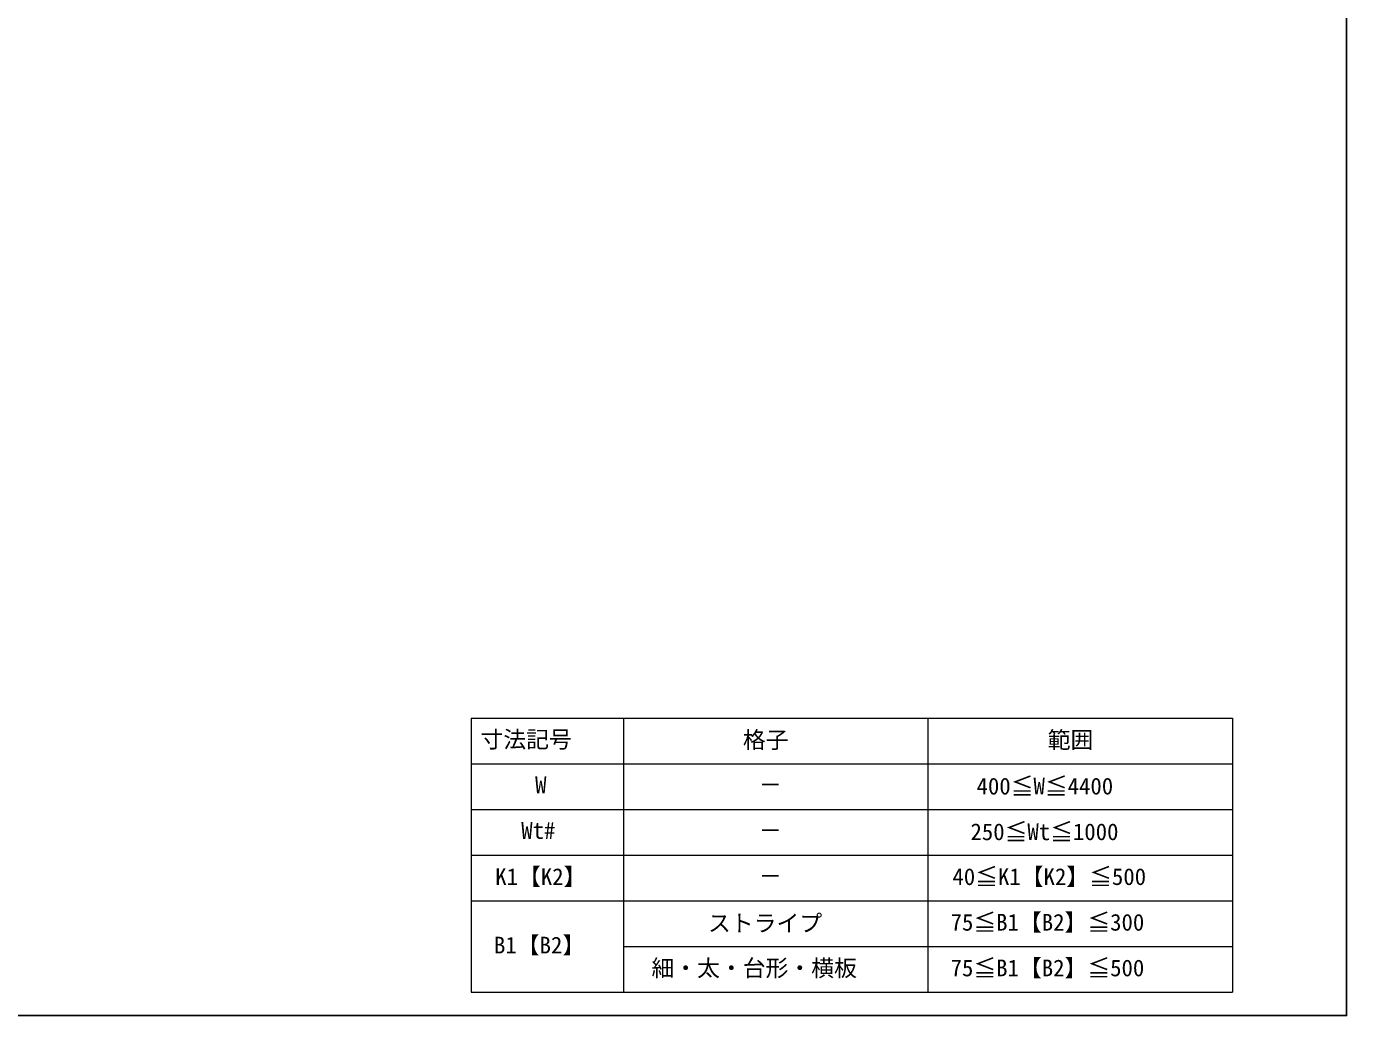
# Model space of a CAD drawing. Units: millimetres, scale not verified. Extents: x -1750 to 1750, y -2608 to 2592.
# Drawn here: x 15 to 1750, y -2608 to -1308 of the extents above; entities that cross this region are included whole.
import ezdxf
from ezdxf.enums import TextEntityAlignment as Align

# ---------------------------------------------------------------- set-up
doc = ezdxf.new("R2010")
doc.units = ezdxf.units.MM
doc.header["$LTSCALE"] = 14
doc.layers.add('0-1_TABLE1', color=7, linetype='Continuous', lineweight=18)
doc.layers.add('0-7_YKK_ZWAK', color=7, linetype='Continuous')
doc.styles.add('ＭＳ ゴシック', font='')
doc.styles.get('ＭＳ ゴシック').set_extended_font_data('MS Gothic')

msp = doc.modelspace()

# ---------------------------------------------------------------- linework, layer by layer
at = {"layer": '0-1_TABLE1'}
for p, q in [((600, -2217.76), (1600, -2217.76)), ((600, -2277.76), (1600, -2277.76)), ((600, -2337.76), (1600, -2337.76)), ((600, -2397.76), (1600, -2397.76)), ((800, -2517.76), (1600, -2517.76)), ((600, -2577.76), (1600, -2577.76))]:
    msp.add_line(p, q, dxfattribs=at)
for points in [[(600, -2217.76), (600, -2277.76), (600, -2577.76)], [(800, -2217.76), (800, -2277.76), (800, -2457.76), (800, -2577.76)], [(1200, -2217.76), (1200, -2277.76), (1200, -2577.76)], [(1600, -2217.76), (1600, -2277.76), (1600, -2577.76)], [(600, -2457.76), (800, -2457.76), (1200, -2457.76), (1600, -2457.76)]]:
    msp.add_lwpolyline(points, dxfattribs=at)
at = {"layer": '0-7_YKK_ZWAK'}
msp.add_lwpolyline([(-1750, -2608.5), (1750, -2608.5), (1750, 2491.5)], dxfattribs=at)

# ---------------------------------------------------------------- texts
at = {"layer": '0-1_TABLE1', "style": 'ＭＳ ゴシック'}
for s, p in [('寸法記号', (612.05, -2263.02)), ('格子', (956.79, -2263.61)), ('範囲', (1357.3, -2263.7)), ('W', (683.81, -2322.76)), ('－', (978.01, -2322.76)), ('400≦W≦4400', (1263.81, -2324.47)), ('Wt#', (665.57, -2382.76)), ('250≦Wt≦1000', (1255.8, -2384.47)), ('－', (978.01, -2382.76)), ('K1【K2】', (631.39, -2443.44)), ('－', (978.01, -2442.76)), ('40≦K1【K2】≦500', (1232.1, -2443.44)), ('ストライプ', (910.94, -2504.55)), ('75≦B1【B2】≦300', (1229.72, -2503.44)), ('B1【B2】', (629.77, -2533.44)), ('細・太・台形・横板', (836.62, -2563.53)), ('75≦B1【B2】≦500', (1229.72, -2563.44))]:
    msp.add_text(s, height=21.99, dxfattribs=at).set_placement(p, align=Align.BOTTOM_LEFT)

doc.saveas('drawing.dxf')
